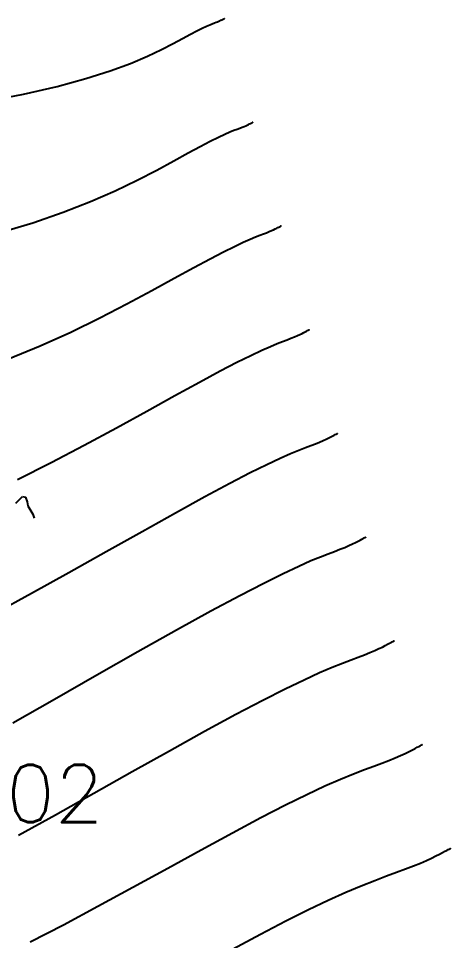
# Model space of a CAD drawing. Header units: millimetres. Extents: x 524954 to 526204, y 9523489 to 9524010.
# Drawn here: x 526100.43 to 526107.95, y 9523813.78 to 9523829.83 of the extents above; entities that cross this region are included whole.
import ezdxf

# ---------------------------------------------------------------- set-up
doc = ezdxf.new("R2010")
doc.units = ezdxf.units.MM
doc.header["$PDMODE"] = 32
doc.header["$PDSIZE"] = 0.5
doc.linetypes.add('ACAD_ISO12W100', pattern=[21, 12, -3, 0, -3, 0, -3])
for name, color, linetype in [('Arbre', 34, 'ACAD_ISO12W100'), ('CN_01_00', 3, 'Continuous'), ('CN_02_00', 4, 'Continuous'), ('CN_05_00', 6, 'Continuous'), ('CN_10_00', 1, 'Continuous'), ('TopoAlt', 3, 'Continuous'), ('TOPOJIS', 7, 'Continuous')]:
    doc.layers.add(name, color=color, linetype=linetype)
doc.styles.add('Simplex 1.0', font='Simplex.shx', dxfattribs={"width": 0.99, "height": 1})

# ---------------------------------------------------------------- blocks, each defined once
blk = doc.blocks.new('TCPOINT M')
at = {"color": 0}
blk.add_point((0, 0), dxfattribs=at)
at = {"layer": 'TopoAlt', "style": 'Simplex 1.0', "width": 0.99}
blk.add_attdef('ALT', (0.15, 0.15), '', height=1, dxfattribs=at)
blk = doc.blocks.new('v088')
at = {"color": 3, "linetype": 'Continuous'}
for p, q in [((3.189, 5.603), (3.247, 5.665)), ((3.247, 5.665), (3.304, 5.719)), ((3.304, 5.719), (3.358, 5.707)), ((3.358, 5.707), (3.385, 5.627)), ((3.385, 5.627), (3.4, 5.557)), ((3.4, 5.557), (3.485, 5.411)), ((3.485, 5.411), (3.508, 5.342))]:
    blk.add_line(p, q, dxfattribs=at)

msp = doc.modelspace()

# ---------------------------------------------------------------- linework, layer by layer
at = {"layer": 'CN_01_00', "flags": 128}
for points, elevation in [([(526100.104, 9523826.105), (526100.678, 9523826.274), (526101.203, 9523826.455), (526101.68, 9523826.642), (526102.11, 9523826.831), (526102.494, 9523827.015), (526102.833, 9523827.19), (526103.129, 9523827.349), (526103.381, 9523827.487), (526103.592, 9523827.6), (526103.765, 9523827.69), (526103.906, 9523827.76), (526104.019, 9523827.814), (526104.107, 9523827.853), (526104.177, 9523827.882), (526104.233, 9523827.903), (526104.278, 9523827.92), (526104.318, 9523827.935), (526104.353, 9523827.949), (526104.383, 9523827.962), (526104.409, 9523827.974), (526104.431, 9523827.985), (526104.449, 9523827.994), (526104.464, 9523828.002), (526104.476, 9523828.008), (526104.486, 9523828.013), (526104.493, 9523828.017), (526104.498, 9523828.02), (526104.501, 9523828.022), (526104.503, 9523828.023), (526104.504, 9523828.023), (526104.505, 9523828.023), (526104.505, 9523828.023)], 299), ([(526100.41, 9523821.803), (526100.994, 9523822.096), (526101.573, 9523822.4), (526102.134, 9523822.704), (526102.664, 9523822.995), (526103.149, 9523823.264), (526103.576, 9523823.499), (526103.935, 9523823.692), (526104.23, 9523823.845), (526104.469, 9523823.964), (526104.661, 9523824.055), (526104.812, 9523824.121), (526104.931, 9523824.17), (526105.025, 9523824.206), (526105.103, 9523824.235), (526105.17, 9523824.262), (526105.23, 9523824.286), (526105.281, 9523824.308), (526105.325, 9523824.328), (526105.363, 9523824.346), (526105.394, 9523824.361), (526105.419, 9523824.375), (526105.44, 9523824.386), (526105.456, 9523824.394), (526105.468, 9523824.401), (526105.477, 9523824.405), (526105.482, 9523824.409), (526105.486, 9523824.41), (526105.488, 9523824.411), (526105.488, 9523824.412), (526105.488, 9523824.412)], 297), ([(526100.633, 9523813.755), (526101.21, 9523814.053), (526101.811, 9523814.373), (526102.42, 9523814.704), (526103.024, 9523815.035), (526103.605, 9523815.356), (526104.151, 9523815.653), (526104.644, 9523815.917), (526105.075, 9523816.139), (526105.445, 9523816.321), (526105.761, 9523816.468), (526106.03, 9523816.586), (526106.257, 9523816.679), (526106.449, 9523816.754), (526106.611, 9523816.815), (526106.752, 9523816.867), (526106.875, 9523816.914), (526106.983, 9523816.958), (526107.077, 9523816.999), (526107.158, 9523817.035), (526107.226, 9523817.068), (526107.283, 9523817.097), (526107.33, 9523817.121), (526107.367, 9523817.141), (526107.396, 9523817.157), (526107.418, 9523817.168), (526107.434, 9523817.177), (526107.444, 9523817.182), (526107.451, 9523817.186), (526107.454, 9523817.188), (526107.455, 9523817.188), (526107.455, 9523817.188)], 293)]:
    msp.add_lwpolyline(points, dxfattribs=dict(at, elevation=elevation))
at = {"layer": 'CN_02_00', "flags": 128}
for points, elevation in [([(526100.256, 9523823.902), (526100.806, 9523824.129), (526101.337, 9523824.369), (526101.842, 9523824.616), (526102.314, 9523824.859), (526102.749, 9523825.092), (526103.139, 9523825.306), (526103.478, 9523825.493), (526103.763, 9523825.646), (526103.998, 9523825.768), (526104.188, 9523825.862), (526104.34, 9523825.934), (526104.46, 9523825.987), (526104.554, 9523826.026), (526104.629, 9523826.055), (526104.691, 9523826.078), (526104.744, 9523826.098), (526104.791, 9523826.118), (526104.832, 9523826.135), (526104.867, 9523826.151), (526104.897, 9523826.165), (526104.922, 9523826.178), (526104.942, 9523826.188), (526104.958, 9523826.197), (526104.971, 9523826.204), (526104.98, 9523826.209), (526104.987, 9523826.213), (526104.992, 9523826.215), (526104.995, 9523826.217), (526104.996, 9523826.217), (526104.997, 9523826.218), (526104.997, 9523826.218)], 298), ([(526100.013, 9523819.477), (526100.651, 9523819.823), (526101.305, 9523820.185), (526101.954, 9523820.548), (526102.579, 9523820.898), (526103.159, 9523821.222), (526103.673, 9523821.505), (526104.106, 9523821.738), (526104.462, 9523821.922), (526104.751, 9523822.066), (526104.982, 9523822.175), (526105.164, 9523822.256), (526105.308, 9523822.315), (526105.421, 9523822.358), (526105.515, 9523822.393), (526105.597, 9523822.425), (526105.668, 9523822.454), (526105.73, 9523822.481), (526105.783, 9523822.505), (526105.828, 9523822.526), (526105.866, 9523822.545), (526105.897, 9523822.561), (526105.922, 9523822.575), (526105.941, 9523822.585), (526105.956, 9523822.593), (526105.966, 9523822.598), (526105.973, 9523822.602), (526105.977, 9523822.604), (526105.979, 9523822.605), (526105.98, 9523822.606), (526105.98, 9523822.606)], 296), ([(526100.425, 9523815.61), (526101.07, 9523815.968), (526101.738, 9523816.343), (526102.407, 9523816.718), (526103.056, 9523817.082), (526103.665, 9523817.419), (526104.211, 9523817.716), (526104.678, 9523817.962), (526105.071, 9523818.161), (526105.398, 9523818.318), (526105.667, 9523818.441), (526105.887, 9523818.535), (526106.067, 9523818.606), (526106.215, 9523818.662), (526106.34, 9523818.709), (526106.449, 9523818.751), (526106.545, 9523818.79), (526106.628, 9523818.826), (526106.699, 9523818.858), (526106.76, 9523818.887), (526106.811, 9523818.913), (526106.852, 9523818.934), (526106.885, 9523818.952), (526106.911, 9523818.966), (526106.931, 9523818.976), (526106.945, 9523818.984), (526106.954, 9523818.989), (526106.96, 9523818.992), (526106.962, 9523818.994), (526106.964, 9523818.994), (526106.964, 9523818.994)], 294), ([(526104.155, 9523813.629), (526104.637, 9523813.888), (526105.078, 9523814.118), (526105.472, 9523814.315), (526105.819, 9523814.48), (526106.125, 9523814.618), (526106.393, 9523814.731), (526106.627, 9523814.824), (526106.831, 9523814.901), (526107.008, 9523814.967), (526107.164, 9523815.024), (526107.301, 9523815.077), (526107.422, 9523815.126), (526107.526, 9523815.171), (526107.616, 9523815.212), (526107.692, 9523815.249), (526107.755, 9523815.28), (526107.807, 9523815.307), (526107.849, 9523815.33), (526107.881, 9523815.347), (526107.906, 9523815.36), (526107.923, 9523815.37), (526107.935, 9523815.376), (526107.942, 9523815.38), (526107.946, 9523815.382), (526107.947, 9523815.382), (526107.947, 9523815.383)], 292)]:
    msp.add_lwpolyline(points, dxfattribs=dict(at, elevation=elevation))
at = {"layer": 'CN_05_00', "elevation": 295, "flags": 128}
msp.add_lwpolyline([(526100.329, 9523817.564), (526101.055, 9523817.981), (526101.79, 9523818.401), (526102.507, 9523818.808), (526103.179, 9523819.185), (526103.777, 9523819.515), (526104.282, 9523819.786), (526104.697, 9523820.001), (526105.034, 9523820.169), (526105.304, 9523820.296), (526105.517, 9523820.39), (526105.684, 9523820.459), (526105.818, 9523820.51), (526105.927, 9523820.551), (526106.023, 9523820.588), (526106.106, 9523820.622), (526106.179, 9523820.653), (526106.241, 9523820.682), (526106.294, 9523820.707), (526106.338, 9523820.729), (526106.375, 9523820.748), (526106.404, 9523820.763), (526106.426, 9523820.775), (526106.443, 9523820.785), (526106.455, 9523820.791), (526106.463, 9523820.795), (526106.468, 9523820.798), (526106.471, 9523820.8), (526106.472, 9523820.8), (526106.472, 9523820.8)], dxfattribs=at)
at = {"layer": 'CN_10_00', "elevation": 300, "flags": 128}
msp.add_lwpolyline([(526099.843, 9523828.383), (526100.515, 9523828.512), (526101.099, 9523828.645), (526101.599, 9523828.781), (526102.023, 9523828.915), (526102.378, 9523829.046), (526102.674, 9523829.171), (526102.918, 9523829.287), (526103.119, 9523829.391), (526103.284, 9523829.481), (526103.42, 9523829.555), (526103.533, 9523829.613), (526103.624, 9523829.659), (526103.697, 9523829.693), (526103.755, 9523829.719), (526103.8, 9523829.737), (526103.837, 9523829.751), (526103.866, 9523829.762), (526103.892, 9523829.772), (526103.914, 9523829.781), (526103.934, 9523829.79), (526103.951, 9523829.797), (526103.965, 9523829.804), (526103.977, 9523829.81), (526103.987, 9523829.815), (526103.995, 9523829.819), (526104.001, 9523829.823), (526104.005, 9523829.825), (526104.009, 9523829.827), (526104.011, 9523829.828), (526104.012, 9523829.829), (526104.013, 9523829.829), (526104.013, 9523829.829), (526104.013, 9523829.829)], dxfattribs=at)

# ---------------------------------------------------------------- block references
at = {"layer": 'Arbre'}
msp.add_blockref('v088', (526097.191, 9523815.786), dxfattribs=at)
at = {"layer": 'TOPOJIS'}
ref = msp.add_blockref('TCPOINT M', (526097.191, 9523815.786, 295.02), dxfattribs=at)
ref.add_attrib('ALT', '295.02', (526097.241, 9523815.836, 295.02), dxfattribs={"layer": 'TopoAlt', "height": 1, "style": 'Simplex 1.0', "width": 0.99})

doc.saveas('drawing.dxf')
